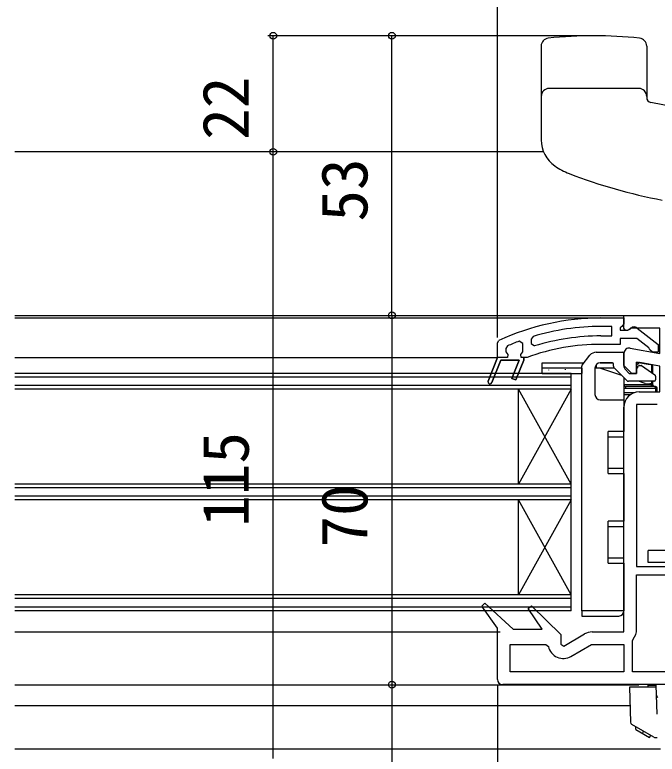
# Model space of a CAD drawing. Units: millimetres, scale not verified. Extents: x -525 to 525, y -783 to 777.
# Drawn here: x 1.5 to 123.3, y -533.8 to -393.6 of the extents above; entities that cross this region are included whole.
import ezdxf
from ezdxf.enums import TextEntityAlignment as Align

# ---------------------------------------------------------------- set-up
doc = ezdxf.new("R2010")
doc.units = ezdxf.units.MM
doc.header["$LTSCALE"] = 4
for name, color, linetype in [('0-2_YKK_11', 7, 'Continuous'), ('0-4_YKK_12', 2, 'Continuous'), ('0-5_YKK_13', 4, 'Continuous'), ('0-7_YKK_D', 6, 'Continuous')]:
    doc.layers.add(name, color=color, linetype=linetype)
doc.styles.add('ＭＳ ゴシック', font='')
doc.styles.get('ＭＳ ゴシック').set_extended_font_data('MS Gothic')

msp = doc.modelspace()

# ---------------------------------------------------------------- linework, layer by layer
at = {"layer": '0-2_YKK_11'}
for p, q in [((117.003, -457.795), (117.003, -460.388)), ((119.403, -510.098), (119.403, -499.798))]:
    msp.add_line(p, q, dxfattribs=at)
for points in [[(112.635, -451.1), (117.003, -451.1), (117.003, -452.2), (116.565, -452.696), (116.303, -452.994), (116.303, -453.4), (117.703, -453.4), (118.103, -453.2)], [(117.003, -450.598), (189.003, -450.598), (189.003, -462.464), (189.08, -462.598), (185.662, -465.503), (185.144, -464.893), (187.863, -462.582)], [(118.176, -456.813), (123.803, -457.805), (123.803, -452.998), (118.446, -452.998), (117.768, -453.422), (117.303, -453.456), (117.003, -452.998), (117.003, -452.098), (117.003, -450.598)], [(112.635, -454.5), (114.703, -454.5), (114.703, -452.7), (112.635, -452.7)], [(119.52, -453.013), (123.503, -456.125), (123.503, -457.6), (122.402, -457.6), (121.902, -457.125), (121.711, -456.755), (119.464, -455), (116.303, -455), (116.303, -456.1), (112.635, -456.1)], [(94.903, -456.395), (94.603, -456.853), (94.603, -457.525), (94.978, -458.01), (94.903, -458.6), (93.003, -458.6), (91.231, -463.052), (93.003, -458.6), (93.003, -455.818), (93.292, -455.364)], [(99.758, -454.609), (99.403, -455.087), (99.403, -455.924), (100.05, -456.401)], [(91.974, -463.348), (93.665, -459.1), (97.142, -459.1), (95.768, -462.552), (96.511, -462.848), (98.003, -459.1), (98.003, -458.6), (97.503, -458.6), (97.428, -458.01), (97.803, -457.525), (97.803, -457.5), (97.803, -455.965), (97.128, -455.496)], [(119.903, -465.098), (123.803, -465.098), (123.803, -460.242), (119.403, -459.467), (119.403, -461.598), (118.503, -461.598), (117.003, -460.098), (117.003, -457.798)], [(98.62, -458.57), (98.449, -458.6), (98.003, -458.6), (98.003, -459.1), (96.511, -462.848), (95.768, -462.552), (97.142, -459.1), (93.665, -459.1), (91.974, -463.348)], [(117.003, -460.388), (117.149, -460.742), (118.003, -461.595), (119.403, -461.595), (119.403, -459.464), (121.99, -459.92)], [(123.389, -460.167), (119.99, -459.567), (119.403, -460.06)], [(165.002, -460.598), (165.003, -503.598), (162.503, -503.598), (162.503, -500.598), (158.303, -500.598), (158.303, -518.198), (162.503, -518.198), (162.503, -516.598), (165.003, -516.598), (165.003, -520.598), (94.003, -520.598)], [(119.403, -498.198), (162.603, -498.198), (162.603, -461.598), (126.203, -461.598), (126.203, -464.598)], [(110.976, -510.598), (117.003, -510.598), (117.003, -467.998)], [(123.303, -467.498), (119.403, -467.498), (119.403, -498.198)], [(119.403, -499.798), (155.903, -499.798), (155.903, -518.198), (152.869, -518.198), (152.436, -517.948), (151.57, -517.948), (151.137, -518.198), (138.869, -518.198), (138.436, -517.948), (137.57, -517.948), (137.137, -518.198), (130.869, -518.198), (130.436, -517.948), (129.57, -517.948), (129.137, -518.198), (118.603, -518.198), (118.603, -512.289), (118.72, -511.967)], [(93.003, -519.598), (93.003, -509.888), (90.051, -505.693), (90.642, -505.175), (96.003, -510.098), (101.468, -510.098), (98.847, -506.186), (99.452, -505.683), (105.003, -511.085), (105.003, -512.943), (105.57, -513.271), (109.526, -510.987)], [(117.003, -518.198), (95.403, -518.198), (95.403, -512.998), (102.19, -512.998), (102.677, -513.385)], [(106.953, -515.244), (110.842, -512.998), (117.003, -512.998), (117.003, -518.198)]]:
    msp.add_lwpolyline(points, dxfattribs=at)
for centre, radius, start, end in [((112.635, -497.1), 46, 90.00001, 114.86598), ((112.635, -497.1), 44.4, 89.99999, 106.86019), ((118.903, -453.8), 1, 51.91328, 143.13011), ((112.635, -497.1), 42.6, 89.99999, 107.18277), ((112.635, -497.1), 44.4, 110.44221, 113.53922), ((112.635, -497.1), 41, 89.99999, 109.98888), ((118.003, -457.798), 1, 80.00002, 180), ((91.603, -463.2), 0.4, 158.30059, 338.30061), ((91.603, -463.2), 0.4, 158.30059, 338.30061), ((119.903, -467.998), 2.9, 90.00001, 179.99999), ((116.503, -510.098), 2.9, 319.88082, 0.00002), ((110.976, -513.498), 2.9, 89.99998, 119.99999), ((105.503, -512.732), 2.9, 193.0206, 300.00002), ((94.003, -519.598), 1, 180.00001, 269.99999)]:
    msp.add_arc(centre, radius, start, end, dxfattribs=at)
at = {"layer": '0-4_YKK_12'}
for p, q in [((101.744, -419.6), (1.5, -419.6)), ((1.5, -450.598), (117.503, -450.598)), ((1.5, -451.095), (112.635, -451.1)), ((1.499, -458.6), (93.002, -458.6)), ((107.001, -461.595), (1.5, -461.595)), ((107.001, -462.295), (1.5, -462.295)), ((107.001, -485.595), (107.001, -461.595)), ((107.001, -506.595), (107.001, -461.595)), ((107.001, -463.895), (1.5, -463.895)), ((107.001, -464.595), (1.5, -464.595)), ((97.001, -482.595), (97.001, -464.595)), ((107.001, -482.595), (97.001, -464.595)), ((107.001, -464.595), (97.001, -482.595)), ((107.001, -482.595), (1.5, -482.595)), ((107.001, -483.295), (1.5, -483.295)), ((107.001, -484.895), (1.5, -484.895)), ((107.001, -485.595), (1.5, -485.595)), ((97.001, -503.595), (97.001, -485.595)), ((107.001, -503.595), (97.001, -485.595)), ((107.001, -485.595), (97.001, -503.595)), ((107.001, -503.595), (1.5, -503.595)), ((107.001, -504.295), (1.5, -504.295)), ((107.001, -505.895), (1.5, -505.895)), ((107.001, -506.595), (1.5, -506.595)), ((1.5, -510.599), (93.503, -510.598)), ((1.5, -520.6), (119.847, -520.6)), ((118.149, -524.6), (1.5, -524.6)), ((123.915, -532.8), (1.5, -532.8))]:
    msp.add_line(p, q, dxfattribs=at)
at = {"layer": '0-5_YKK_13'}
for p, q in [((101.305, -399.564), (101.305, -417.347)), ((121.305, -399.564), (121.305, -409.279)), ((119.805, -407.603), (102.805, -407.603)), ((146.319, -414.99), (122.114, -410.261)), ((109.068, -460.018), (110.552, -458.163)), ((111.724, -457.6), (116.803, -457.6)), ((117.023, -457.6), (117.003, -457.6)), ((117.003, -457.8), (117.003, -457.6)), ((117.003, -457.8), (117.003, -459.393)), ((101.803, -459.6), (109.403, -459.6)), ((114.803, -459.6), (112.503, -459.6)), ((112.503, -459.6), (112.603, -459.6)), ((112.603, -459.6), (114.803, -459.6)), ((101.803, -460.6), (101.503, -460.6)), ((101.503, -461.601), (101.503, -460.6)), ((109.003, -460.6), (101.803, -460.6)), ((102.679, -460.919), (102.679, -461.019)), ((105.854, -460.819), (105.854, -460.919)), ((109.003, -506.6), (109.003, -460.205)), ((109.003, -460.6), (109.003, -461.601)), ((111.503, -460.6), (111.503, -465.6)), ((115.174, -460.6), (111.503, -460.6)), ((111.753, -459.939), (111.753, -460.6)), ((115.003, -460.221), (115.003, -459.8)), ((117.528, -462.954), (115.149, -460.575)), ((119.403, -460.793), (119.745, -460.2)), ((119.918, -460.1), (120.24, -460.1)), ((120.354, -460.136), (122.875, -461.901)), ((122.203, -459.962), (122.203, -461.43)), ((122.503, -461.64), (122.503, -460.015)), ((101.503, -461.601), (109.003, -461.601)), ((111.503, -461.601), (111.503, -461.601)), ((117.003, -462.428), (117.003, -466.6)), ((123.003, -462.147), (123.003, -462.8)), ((122.703, -463.1), (117.881, -463.1)), ((121.02, -463.52), (119.785, -463.1)), ((122.203, -463.1), (122.203, -463.8)), ((122.203, -463.8), (122.503, -463.8)), ((122.503, -463.8), (122.503, -463.1)), ((123.003, -464.1), (117.303, -464.1)), ((117.303, -464.1), (117.303, -464.4)), ((117.303, -464.4), (123.003, -464.4)), ((123.003, -464.4), (123.003, -464.1)), ((123.303, -465.1), (123.303, -464.4)), ((112.503, -466.6), (117.003, -466.6)), ((118.844, -465.3), (117.003, -465.3)), ((117.003, -465.6), (118.275, -465.6)), ((117.003, -466.6), (117.003, -472.6)), ((114.003, -480.6), (114.003, -472.6)), ((117.003, -472.6), (114.003, -472.6)), ((117.003, -479.6), (114.003, -479.6)), ((114.003, -480.6), (117.003, -480.6)), ((117.003, -480.6), (117.003, -479.6)), ((117.003, -480.6), (117.003, -489.6)), ((114.003, -497.6), (114.003, -489.6)), ((117.003, -489.6), (114.003, -489.6)), ((121.603, -497.45), (121.603, -495.15)), ((160.303, -495.15), (121.603, -495.15)), ((117.003, -496.6), (114.003, -496.6)), ((117.003, -497.6), (117.003, -496.6)), ((160.003, -497.45), (121.603, -497.45)), ((114.003, -497.6), (117.003, -497.6)), ((117.003, -497.6), (117.003, -506.6)), ((109.003, -506.6), (109.003, -507.6)), ((117.003, -506.6), (109.003, -506.6)), ((109.003, -507.6), (116.003, -507.6)), ((118.027, -521.1), (118.258, -527.703)), ((123.127, -521.1), (118.027, -521.1)), ((121.505, -520.7), (121.505, -521.1)), ((121.505, -520.7), (123.113, -520.7)), ((123.305, -526.19), (123.113, -520.7)), ((122.689, -530.533), (118.508, -528.119)), ((119.247, -529.123), (119.247, -528.546)), ((119.247, -529.123), (121.845, -530.623)), ((120.546, -529.873), (120.671, -529.368)), ((121.845, -530.623), (122.095, -530.19)), ((122.939, -530.6), (123.005, -530.6)), ((123.005, -530.6), (123.305, -530.6))]:
    msp.add_line(p, q, dxfattribs=at)
for points in [[(101.503, -460.6), (101.503, -459.6), (101.803, -459.6)], [(116.586, -462.012), (112.437, -460.6), (111.503, -460.6)], [(122.203, -464.1), (122.203, -463.8), (117.003, -463.8)], [(123.303, -464.4), (123.003, -464.4), (123.003, -465.1)], [(114.003, -473.6), (117.003, -473.6), (117.003, -472.6)], [(114.003, -490.6), (117.003, -490.6), (117.003, -489.6)]]:
    msp.add_lwpolyline(points, dxfattribs=at)
for centre, radius, start, end in [((111.305, -477.603), 80, 83.78381, 96.21619), ((102.805, -399.564), 1.5, 96.21619, 180), ((119.805, -399.564), 1.5, 0, 83.78381), ((102.805, -409.103), 1.5, 90, 180), ((119.805, -409.103), 1.5, 0, 90), ((122.305, -409.279), 1, 180, 258.94541), ((107.305, -417.347), 6, 180, 235.1501), ((111.305, -411.603), 13, 235.1501, 248.87563), ((142.66, -330.449), 100, 248.87563, 259.40044), ((111.724, -459.1), 1.5, 90, 141.34019), ((116.803, -457.8), 0.2, 0, 90), ((112.503, -460.6), 1, 90, 180), ((114.803, -459.8), 0.2, 0, 90), ((109.303, -460.205), 0.3, 141.34019, 180), ((115.503, -460.221), 0.5, 180, 225), ((119.918, -460.3), 0.2, 90, 150), ((120.24, -460.3), 0.2, 55, 90), ((122.703, -462.147), 0.3, 0, 55), ((117.303, -463.8), 0.3, 180, 270), ((117.881, -462.6), 0.5, 225, 270), ((121.503, -462.1), 1.5, 251.20957, 297.81814), ((121.503, -462.1), 1.5, 311.81031, 318.18969), ((122.803, -463.8), 0.3, 180, 270), ((122.703, -462.8), 0.3, 270, 0), ((117.303, -463.8), 0.6, 240, 270), ((123.003, -464.4), 0.3, 0, 90), ((112.503, -465.6), 1, 180, 270), ((116.003, -506.6), 1, 270, 0), ((123.68, -522.6), 0.5, 182, 234.47369), ((118.758, -527.686), 0.5, 182, 240), ((122.939, -530.1), 0.5, 240, 270)]:
    msp.add_arc(centre, radius, start, end, dxfattribs=at)
at = {"layer": '0-7_YKK_D'}
for p, q in [((93.003, -454.818), (93.003, -376.603)), ((92.003, -397.603), (49.503, -397.603)), ((50.503, -419.6), (50.503, -397.603)), ((110.305, -397.603), (72.003, -397.603)), ((73.003, -450.598), (73.003, -397.603)), ((50.503, -534.6), (50.503, -419.6)), ((73.003, -450.598), (73.003, -520.6)), ((73.003, -520.6), (73.003, -573.6)), ((73.365, -520.6), (74.003, -520.6)), ((73.365, -520.6), (74.003, -520.6)), ((93.003, -520.598), (93.003, -683.6))]:
    msp.add_line(p, q, dxfattribs=at)
for centre in [(50.503, -397.603), (73.003, -397.603), (50.503, -419.6), (50.503, -419.6), (73.003, -450.598), (73.003, -450.598), (73.003, -520.6), (73.003, -520.6)]:
    msp.add_circle(centre, 0.637, dxfattribs=at)

# ---------------------------------------------------------------- texts
at = {"layer": '0-7_YKK_D', "style": 'ＭＳ ゴシック'}
for s, p in [('22', (48.503, -417.329)), ('53', (71.003, -432.828)), ('115', (48.503, -490.668)), ('70', (71.003, -494.599))]:
    msp.add_text(s, height=8.798, rotation=90, dxfattribs=at).set_placement(p, align=Align.BOTTOM_LEFT)

doc.saveas('drawing.dxf')
